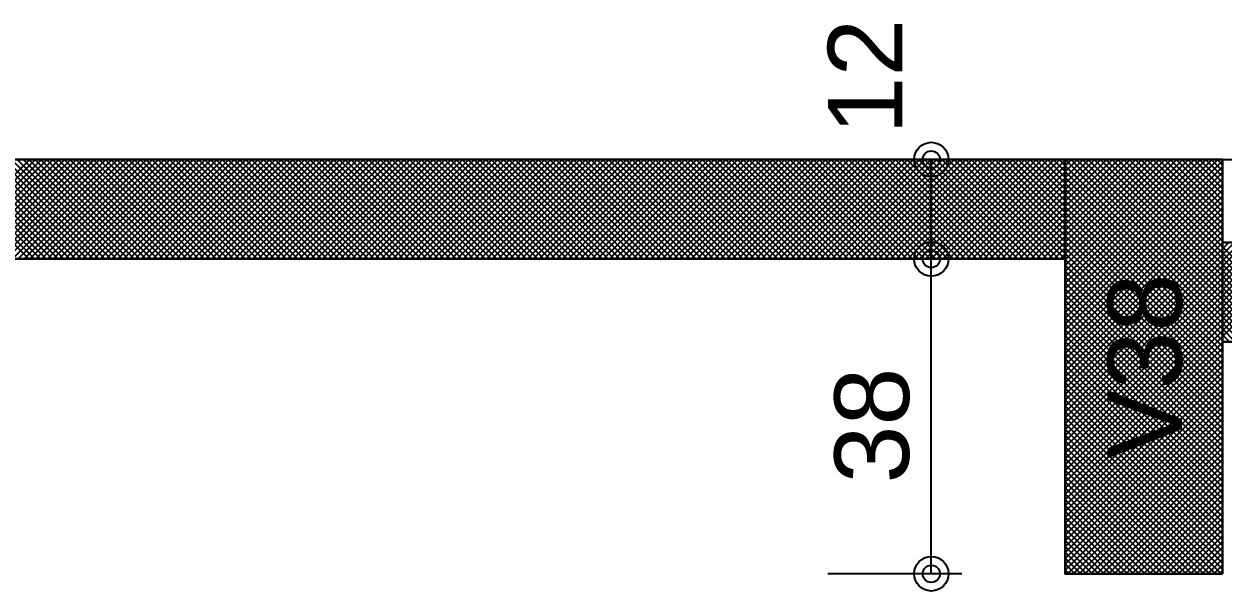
# Model space of a CAD drawing. Extents: x 0 to 119, y 0 to 84.
# Drawn here: x 43.05 to 45.947, y 77.491 to 78.86 of the extents above; entities that cross this region are included whole.
import ezdxf

# ---------------------------------------------------------------- set-up
doc = ezdxf.new("R2010")
doc.units = 0
doc.header["$MEASUREMENT"] = 0
for name, color, linetype in [('29', 9, 'CONTINUOUS'), ('3', 7, 'CONTINUOUS'), ('32', 250, 'CONTINUOUS'), ('6', 178, 'CONTINUOUS')]:
    doc.layers.add(name, color=color, linetype=linetype)
doc.styles.add('TQS_ARIAL', font='arial.ttf')

msp = doc.modelspace()

# ---------------------------------------------------------------- linework, layer by layer
at = {"layer": '29', "color": 9, "linetype": 'Continuous'}
for p, q in [((42.821392, 78.532273), (43.061392, 78.292273)), ((42.823797, 78.292273), (43.063797, 78.532273)), ((42.835535, 78.532273), (43.075535, 78.292273)), ((42.837939, 78.292273), (43.077939, 78.532273)), ((42.849677, 78.532273), (43.089677, 78.292273)), ((42.852081, 78.292273), (43.092081, 78.532273)), ((42.863819, 78.532273), (43.103819, 78.292273)), ((42.866224, 78.292273), (43.106224, 78.532273)), ((42.877961, 78.532273), (43.117961, 78.292273)), ((42.880366, 78.292273), (43.120366, 78.532273)), ((42.892103, 78.532273), (43.132103, 78.292273)), ((42.894508, 78.292273), (43.134508, 78.532273)), ((42.906245, 78.532273), (43.146245, 78.292273)), ((42.90865, 78.292273), (43.14865, 78.532273)), ((42.920387, 78.532273), (43.160387, 78.292273)), ((42.922792, 78.292273), (43.162792, 78.532273)), ((42.93453, 78.532273), (43.17453, 78.292273)), ((42.936934, 78.292273), (43.176934, 78.532273)), ((42.948672, 78.532273), (43.188672, 78.292273)), ((42.951076, 78.292273), (43.191076, 78.532273)), ((42.962814, 78.532273), (43.202814, 78.292273)), ((42.965219, 78.292273), (43.205219, 78.532273)), ((42.976956, 78.532273), (43.216956, 78.292273)), ((42.979361, 78.292273), (43.219361, 78.532273)), ((42.991098, 78.532273), (43.231098, 78.292273)), ((42.993503, 78.292273), (43.233503, 78.532273)), ((43.00524, 78.532273), (43.24524, 78.292273)), ((43.007645, 78.292273), (43.247645, 78.532273)), ((43.019382, 78.532273), (43.259382, 78.292273)), ((43.021787, 78.292273), (43.261787, 78.532273)), ((43.033525, 78.532273), (43.273525, 78.292273)), ((43.035929, 78.292273), (43.275929, 78.532273)), ((43.047667, 78.532273), (43.287667, 78.292273)), ((43.050071, 78.292273), (43.290071, 78.532273)), ((43.061809, 78.532273), (43.301809, 78.292273)), ((43.064213, 78.292273), (43.304213, 78.532273)), ((43.075951, 78.532273), (43.315951, 78.292273)), ((43.078356, 78.292273), (43.318356, 78.532273)), ((43.090093, 78.532273), (43.330093, 78.292273)), ((43.092498, 78.292273), (43.332498, 78.532273)), ((43.104235, 78.532273), (43.344235, 78.292273)), ((43.10664, 78.292273), (43.34664, 78.532273)), ((43.118377, 78.532273), (43.358377, 78.292273)), ((43.120782, 78.292273), (43.360782, 78.532273)), ((43.132519, 78.532273), (43.372519, 78.292273)), ((43.134924, 78.292273), (43.374924, 78.532273)), ((43.146662, 78.532273), (43.386662, 78.292273)), ((43.149066, 78.292273), (43.389066, 78.532273)), ((43.160804, 78.532273), (43.400804, 78.292273)), ((43.163208, 78.292273), (43.403208, 78.532273)), ((43.174946, 78.532273), (43.414946, 78.292273)), ((43.177351, 78.292273), (43.417351, 78.532273)), ((43.189088, 78.532273), (43.429088, 78.292273)), ((43.191493, 78.292273), (43.431493, 78.532273)), ((43.20323, 78.532273), (43.44323, 78.292273)), ((43.205635, 78.292273), (43.445635, 78.532273)), ((43.217372, 78.532273), (43.457372, 78.292273)), ((43.219777, 78.292273), (43.459777, 78.532273)), ((43.231514, 78.532273), (43.471514, 78.292273)), ((43.233919, 78.292273), (43.473919, 78.532273)), ((43.245657, 78.532273), (43.485657, 78.292273)), ((43.248061, 78.292273), (43.488061, 78.532273)), ((43.259799, 78.532273), (43.499799, 78.292273)), ((43.262203, 78.292273), (43.502203, 78.532273)), ((43.273941, 78.532273), (43.513941, 78.292273)), ((43.276346, 78.292273), (43.516346, 78.532273)), ((43.288083, 78.532273), (43.528083, 78.292273)), ((43.290488, 78.292273), (43.530488, 78.532273)), ((43.302225, 78.532273), (43.542225, 78.292273)), ((43.30463, 78.292273), (43.54463, 78.532273)), ((43.316367, 78.532273), (43.556367, 78.292273)), ((43.318772, 78.292273), (43.558772, 78.532273)), ((43.330509, 78.532273), (43.570509, 78.292273)), ((43.332914, 78.292273), (43.572914, 78.532273)), ((43.344651, 78.532273), (43.584651, 78.292273)), ((43.347056, 78.292273), (43.587056, 78.532273)), ((43.358794, 78.532273), (43.598794, 78.292273)), ((43.361198, 78.292273), (43.601198, 78.532273)), ((43.372936, 78.532273), (43.612936, 78.292273)), ((43.37534, 78.292273), (43.61534, 78.532273)), ((43.387078, 78.532273), (43.627078, 78.292273)), ((43.389483, 78.292273), (43.629483, 78.532273)), ((43.40122, 78.532273), (43.64122, 78.292273)), ((43.403625, 78.292273), (43.643625, 78.532273)), ((43.415362, 78.532273), (43.655362, 78.292273)), ((43.417767, 78.292273), (43.657767, 78.532273)), ((43.429504, 78.532273), (43.669504, 78.292273)), ((43.431909, 78.292273), (43.671909, 78.532273)), ((43.443646, 78.532273), (43.683646, 78.292273)), ((43.446051, 78.292273), (43.686051, 78.532273)), ((43.457789, 78.532273), (43.697789, 78.292273)), ((43.460193, 78.292273), (43.700193, 78.532273)), ((43.471931, 78.532273), (43.711931, 78.292273)), ((43.474335, 78.292273), (43.714335, 78.532273)), ((43.486073, 78.532273), (43.726073, 78.292273)), ((43.488478, 78.292273), (43.728478, 78.532273)), ((43.500215, 78.532273), (43.740215, 78.292273)), ((43.50262, 78.292273), (43.74262, 78.532273)), ((43.514357, 78.532273), (43.754357, 78.292273)), ((43.516762, 78.292273), (43.756762, 78.532273)), ((43.528499, 78.532273), (43.768499, 78.292273)), ((43.530904, 78.292273), (43.770904, 78.532273)), ((43.542641, 78.532273), (43.782641, 78.292273)), ((43.545046, 78.292273), (43.785046, 78.532273)), ((43.556784, 78.532273), (43.796784, 78.292273)), ((43.559188, 78.292273), (43.799188, 78.532273)), ((43.570926, 78.532273), (43.810926, 78.292273)), ((43.57333, 78.292273), (43.81333, 78.532273)), ((43.585068, 78.532273), (43.825068, 78.292273)), ((43.587472, 78.292273), (43.827472, 78.532273)), ((43.59921, 78.532273), (43.83921, 78.292273)), ((43.601615, 78.292273), (43.841615, 78.532273)), ((43.613352, 78.532273), (43.853352, 78.292273)), ((43.615757, 78.292273), (43.855757, 78.532273)), ((43.627494, 78.532273), (43.867494, 78.292273)), ((43.629899, 78.292273), (43.869899, 78.532273)), ((43.641636, 78.532273), (43.881636, 78.292273)), ((43.644041, 78.292273), (43.884041, 78.532273)), ((43.655778, 78.532273), (43.895778, 78.292273)), ((43.658183, 78.292273), (43.898183, 78.532273)), ((43.669921, 78.532273), (43.909921, 78.292273)), ((43.672325, 78.292273), (43.912325, 78.532273)), ((43.684063, 78.532273), (43.924063, 78.292273)), ((43.686467, 78.292273), (43.926467, 78.532273)), ((43.698205, 78.532273), (43.938205, 78.292273)), ((43.70061, 78.292273), (43.94061, 78.532273)), ((43.712347, 78.532273), (43.952347, 78.292273)), ((43.714752, 78.292273), (43.954752, 78.532273)), ((43.726489, 78.532273), (43.966489, 78.292273)), ((43.728894, 78.292273), (43.968894, 78.532273)), ((43.740631, 78.532273), (43.980631, 78.292273)), ((43.743036, 78.292273), (43.983036, 78.532273)), ((43.754773, 78.532273), (43.994773, 78.292273)), ((43.757178, 78.292273), (43.997178, 78.532273)), ((43.768916, 78.532273), (44.008916, 78.292273)), ((43.77132, 78.292273), (44.01132, 78.532273)), ((43.783058, 78.532273), (44.023058, 78.292273)), ((43.785462, 78.292273), (44.025462, 78.532273)), ((43.7972, 78.532273), (44.0372, 78.292273)), ((43.799605, 78.292273), (44.039605, 78.532273)), ((43.811342, 78.532273), (44.051342, 78.292273)), ((43.813747, 78.292273), (44.053747, 78.532273)), ((43.825484, 78.532273), (44.065484, 78.292273)), ((43.827889, 78.292273), (44.067889, 78.532273)), ((43.839626, 78.532273), (44.079626, 78.292273)), ((43.842031, 78.292273), (44.082031, 78.532273)), ((43.853768, 78.532273), (44.093768, 78.292273)), ((43.856173, 78.292273), (44.096173, 78.532273)), ((43.867911, 78.532273), (44.107911, 78.292273)), ((43.870315, 78.292273), (44.110315, 78.532273)), ((43.882053, 78.532273), (44.122053, 78.292273)), ((43.884457, 78.292273), (44.124457, 78.532273)), ((43.896195, 78.532273), (44.136195, 78.292273)), ((43.898599, 78.292273), (44.138599, 78.532273)), ((43.910337, 78.532273), (44.150337, 78.292273)), ((43.912742, 78.292273), (44.152742, 78.532273)), ((43.924479, 78.532273), (44.164479, 78.292273)), ((43.926884, 78.292273), (44.166884, 78.532273)), ((43.938621, 78.532273), (44.178621, 78.292273)), ((43.941026, 78.292273), (44.181026, 78.532273)), ((43.952763, 78.532273), (44.192763, 78.292273)), ((43.955168, 78.292273), (44.195168, 78.532273)), ((43.966905, 78.532273), (44.206905, 78.292273)), ((43.96931, 78.292273), (44.20931, 78.532273)), ((43.981048, 78.532273), (44.221048, 78.292273)), ((43.983452, 78.292273), (44.223452, 78.532273)), ((43.99519, 78.532273), (44.23519, 78.292273)), ((43.997594, 78.292273), (44.237594, 78.532273)), ((44.009332, 78.532273), (44.249332, 78.292273)), ((44.011737, 78.292273), (44.251737, 78.532273)), ((44.023474, 78.532273), (44.263474, 78.292273)), ((44.025879, 78.292273), (44.265879, 78.532273)), ((44.037616, 78.532273), (44.277616, 78.292273)), ((44.040021, 78.292273), (44.280021, 78.532273)), ((44.051758, 78.532273), (44.291758, 78.292273)), ((44.054163, 78.292273), (44.294163, 78.532273)), ((44.0659, 78.532273), (44.3059, 78.292273)), ((44.068305, 78.292273), (44.308305, 78.532273)), ((44.080043, 78.532273), (44.320043, 78.292273)), ((44.082447, 78.292273), (44.322447, 78.532273)), ((44.094185, 78.532273), (44.334185, 78.292273)), ((44.096589, 78.292273), (44.336589, 78.532273)), ((44.108327, 78.532273), (44.348327, 78.292273)), ((44.110732, 78.292273), (44.350732, 78.532273)), ((44.122469, 78.532273), (44.362469, 78.292273)), ((44.124874, 78.292273), (44.364874, 78.532273)), ((44.136611, 78.532273), (44.376611, 78.292273)), ((44.139016, 78.292273), (44.379016, 78.532273)), ((44.150753, 78.532273), (44.390753, 78.292273)), ((44.153158, 78.292273), (44.393158, 78.532273)), ((44.164895, 78.532273), (44.404895, 78.292273)), ((44.1673, 78.292273), (44.4073, 78.532273)), ((44.179037, 78.532273), (44.419037, 78.292273)), ((44.181442, 78.292273), (44.421442, 78.532273)), ((44.19318, 78.532273), (44.43318, 78.292273)), ((44.195584, 78.292273), (44.435584, 78.532273)), ((44.207322, 78.532273), (44.447322, 78.292273)), ((44.209726, 78.292273), (44.449726, 78.532273)), ((44.221464, 78.532273), (44.461464, 78.292273)), ((44.223869, 78.292273), (44.463869, 78.532273)), ((44.235606, 78.532273), (44.475606, 78.292273)), ((44.238011, 78.292273), (44.478011, 78.532273)), ((44.249748, 78.532273), (44.489748, 78.292273)), ((44.252153, 78.292273), (44.492153, 78.532273)), ((44.26389, 78.532273), (44.50389, 78.292273)), ((44.266295, 78.292273), (44.506295, 78.532273)), ((44.278032, 78.532273), (44.518032, 78.292273)), ((44.280437, 78.292273), (44.520437, 78.532273)), ((44.292175, 78.532273), (44.532175, 78.292273)), ((44.294579, 78.292273), (44.534579, 78.532273)), ((44.306317, 78.532273), (44.546317, 78.292273)), ((44.308721, 78.292273), (44.548721, 78.532273)), ((44.320459, 78.532273), (44.560459, 78.292273)), ((44.322864, 78.292273), (44.562864, 78.532273)), ((44.334601, 78.532273), (44.574601, 78.292273)), ((44.337006, 78.292273), (44.577006, 78.532273)), ((44.348743, 78.532273), (44.588743, 78.292273)), ((44.351148, 78.292273), (44.591148, 78.532273)), ((44.362885, 78.532273), (44.602885, 78.292273)), ((44.36529, 78.292273), (44.60529, 78.532273)), ((44.377027, 78.532273), (44.617027, 78.292273)), ((44.379432, 78.292273), (44.619432, 78.532273)), ((44.39117, 78.532273), (44.63117, 78.292273)), ((44.393574, 78.292273), (44.633574, 78.532273)), ((44.405312, 78.532273), (44.645312, 78.292273)), ((44.407716, 78.292273), (44.647716, 78.532273)), ((44.419454, 78.532273), (44.659454, 78.292273)), ((44.421858, 78.292273), (44.661858, 78.532273)), ((44.433596, 78.532273), (44.673596, 78.292273)), ((44.436001, 78.292273), (44.676001, 78.532273)), ((44.447738, 78.532273), (44.687738, 78.292273)), ((44.450143, 78.292273), (44.690143, 78.532273)), ((44.46188, 78.532273), (44.70188, 78.292273)), ((44.464285, 78.292273), (44.704285, 78.532273)), ((44.476022, 78.532273), (44.716022, 78.292273)), ((44.478427, 78.292273), (44.718427, 78.532273)), ((44.490164, 78.532273), (44.730164, 78.292273)), ((44.492569, 78.292273), (44.732569, 78.532273)), ((44.504307, 78.532273), (44.744307, 78.292273)), ((44.506711, 78.292273), (44.746711, 78.532273)), ((44.518449, 78.532273), (44.758449, 78.292273)), ((44.520853, 78.292273), (44.760853, 78.532273)), ((44.532591, 78.532273), (44.772591, 78.292273)), ((44.534996, 78.292273), (44.774996, 78.532273)), ((44.546733, 78.532273), (44.786733, 78.292273)), ((44.549138, 78.292273), (44.789138, 78.532273)), ((44.560875, 78.532273), (44.800875, 78.292273)), ((44.56328, 78.292273), (44.80328, 78.532273)), ((44.575017, 78.532273), (44.815017, 78.292273)), ((44.577422, 78.292273), (44.817422, 78.532273)), ((44.589159, 78.532273), (44.829159, 78.292273)), ((44.591564, 78.292273), (44.831564, 78.532273)), ((44.603302, 78.532273), (44.843302, 78.292273)), ((44.605706, 78.292273), (44.845706, 78.532273)), ((44.617444, 78.532273), (44.857444, 78.292273)), ((44.619848, 78.292273), (44.859848, 78.532273)), ((44.631586, 78.532273), (44.871586, 78.292273)), ((44.633991, 78.292273), (44.873991, 78.532273)), ((44.645728, 78.532273), (44.885728, 78.292273)), ((44.648133, 78.292273), (44.888133, 78.532273)), ((44.65987, 78.532273), (44.89987, 78.292273)), ((44.662275, 78.292273), (44.902275, 78.532273)), ((44.674012, 78.532273), (44.914012, 78.292273)), ((44.676417, 78.292273), (44.916417, 78.532273)), ((44.688154, 78.532273), (44.928154, 78.292273)), ((44.690559, 78.292273), (44.930559, 78.532273)), ((44.702297, 78.532273), (44.942297, 78.292273)), ((44.704701, 78.292273), (44.944701, 78.532273)), ((44.716439, 78.532273), (44.956439, 78.292273)), ((44.718843, 78.292273), (44.958843, 78.532273)), ((44.730581, 78.532273), (44.970581, 78.292273)), ((44.732985, 78.292273), (44.972985, 78.532273)), ((44.744723, 78.532273), (44.984723, 78.292273)), ((44.747128, 78.292273), (44.987128, 78.532273)), ((44.758865, 78.532273), (44.998865, 78.292273)), ((44.76127, 78.292273), (45.00127, 78.532273)), ((44.773007, 78.532273), (45.013007, 78.292273)), ((44.775412, 78.292273), (45.015412, 78.532273)), ((44.787149, 78.532273), (45.027149, 78.292273)), ((44.789554, 78.292273), (45.029554, 78.532273)), ((44.801291, 78.532273), (45.041291, 78.292273)), ((44.803696, 78.292273), (45.043696, 78.532273)), ((44.815434, 78.532273), (45.055434, 78.292273)), ((44.817838, 78.292273), (45.057838, 78.532273)), ((44.829576, 78.532273), (45.069576, 78.292273)), ((44.83198, 78.292273), (45.07198, 78.532273)), ((44.843718, 78.532273), (45.083718, 78.292273)), ((44.846123, 78.292273), (45.086123, 78.532273)), ((44.85786, 78.532273), (45.09786, 78.292273)), ((44.860265, 78.292273), (45.100265, 78.532273)), ((44.872002, 78.532273), (45.112002, 78.292273)), ((44.874407, 78.292273), (45.114407, 78.532273)), ((44.886144, 78.532273), (45.126144, 78.292273)), ((44.888549, 78.292273), (45.128549, 78.532273)), ((44.900286, 78.532273), (45.140286, 78.292273)), ((44.902691, 78.292273), (45.142691, 78.532273)), ((44.914429, 78.532273), (45.154429, 78.292273)), ((44.916833, 78.292273), (45.156833, 78.532273)), ((44.928571, 78.532273), (45.168571, 78.292273)), ((44.930975, 78.292273), (45.170975, 78.532273)), ((44.942713, 78.532273), (45.182713, 78.292273)), ((44.945118, 78.292273), (45.185118, 78.532273)), ((44.956855, 78.532273), (45.196855, 78.292273)), ((44.95926, 78.292273), (45.19926, 78.532273)), ((44.970997, 78.532273), (45.210997, 78.292273)), ((44.973402, 78.292273), (45.213402, 78.532273)), ((44.985139, 78.532273), (45.225139, 78.292273)), ((44.987544, 78.292273), (45.227544, 78.532273)), ((44.999281, 78.532273), (45.239281, 78.292273)), ((45.001686, 78.292273), (45.241686, 78.532273)), ((45.013424, 78.532273), (45.253424, 78.292273)), ((45.015828, 78.292273), (45.255828, 78.532273)), ((45.027566, 78.532273), (45.267566, 78.292273)), ((45.02997, 78.292273), (45.26997, 78.532273)), ((45.041708, 78.532273), (45.281708, 78.292273)), ((45.044112, 78.292273), (45.284112, 78.532273)), ((45.05585, 78.532273), (45.29585, 78.292273)), ((45.058255, 78.292273), (45.298255, 78.532273)), ((45.069992, 78.532273), (45.309992, 78.292273)), ((45.072397, 78.292273), (45.312397, 78.532273)), ((45.084134, 78.532273), (45.324134, 78.292273)), ((45.086539, 78.292273), (45.326539, 78.532273)), ((45.098276, 78.532273), (45.338276, 78.292273)), ((45.100681, 78.292273), (45.340681, 78.532273)), ((45.112418, 78.532273), (45.352418, 78.292273)), ((45.114823, 78.292273), (45.354823, 78.532273)), ((45.126561, 78.532273), (45.366561, 78.292273)), ((45.128965, 78.292273), (45.368965, 78.532273)), ((45.140703, 78.532273), (45.380703, 78.292273)), ((45.143107, 78.292273), (45.383107, 78.532273)), ((45.154845, 78.532273), (45.394845, 78.292273)), ((45.15725, 78.292273), (45.39725, 78.532273)), ((45.168987, 78.532273), (45.408987, 78.292273)), ((45.171392, 78.292273), (45.411392, 78.532273)), ((45.183129, 78.532273), (45.423129, 78.292273)), ((45.185534, 78.292273), (45.425534, 78.532273)), ((45.197271, 78.532273), (45.437271, 78.292273)), ((45.199676, 78.292273), (45.439676, 78.532273)), ((45.211413, 78.532273), (45.451413, 78.292273)), ((45.213818, 78.292273), (45.453818, 78.532273)), ((45.225556, 78.532273), (45.465556, 78.292273)), ((45.22796, 78.292273), (45.46796, 78.532273)), ((45.239698, 78.532273), (45.479698, 78.292273)), ((45.242102, 78.292273), (45.482102, 78.532273)), ((45.25384, 78.532273), (45.49384, 78.292273)), ((45.256244, 78.292273), (45.496244, 78.532273)), ((45.267982, 78.532273), (45.507982, 78.292273)), ((45.270387, 78.292273), (45.510387, 78.532273)), ((45.282124, 78.532273), (45.522124, 78.292273)), ((45.284529, 78.292273), (45.524529, 78.532273)), ((45.296266, 78.532273), (45.536266, 78.292273)), ((45.298671, 78.292273), (45.538671, 78.532273)), ((45.310408, 78.532273), (45.550408, 78.292273)), ((45.312813, 78.292273), (45.552813, 78.532273)), ((45.32455, 78.532273), (45.56455, 78.292273)), ((45.326955, 78.292273), (45.565593, 78.530912)), ((45.338693, 78.532273), (45.565593, 78.305372)), ((45.341097, 78.292273), (45.565593, 78.516769)), ((45.352835, 78.532273), (45.565593, 78.319515)), ((45.366977, 78.532273), (45.565593, 78.333657)), ((45.381119, 78.532273), (45.565593, 78.347799)), ((45.395261, 78.532273), (45.565593, 78.361941)), ((45.409403, 78.532273), (45.565593, 78.376083)), ((45.423545, 78.532273), (45.565593, 78.390225)), ((45.437688, 78.532273), (45.565593, 78.404367)), ((45.45183, 78.532273), (45.565593, 78.41851)), ((45.465972, 78.532273), (45.565593, 78.432652)), ((45.480114, 78.532273), (45.565593, 78.446794)), ((45.494256, 78.532273), (45.565593, 78.460936)), ((45.508398, 78.532273), (45.565593, 78.475078)), ((45.52254, 78.532273), (45.565593, 78.48922)), ((45.536683, 78.532273), (45.565593, 78.503362)), ((45.550825, 78.532273), (45.565593, 78.517504)), ((45.565593, 78.163216), (45.934651, 78.532273)), ((45.565593, 78.177358), (45.920509, 78.532273)), ((45.565593, 78.1915), (45.906366, 78.532273)), ((45.565593, 78.205642), (45.892224, 78.532273)), ((45.565593, 78.219785), (45.878082, 78.532273)), ((45.565593, 78.233927), (45.86394, 78.532273)), ((45.565593, 78.248069), (45.849798, 78.532273)), ((45.565593, 78.262211), (45.835656, 78.532273)), ((45.565593, 78.276353), (45.821514, 78.532273)), ((45.565593, 78.290495), (45.807371, 78.532273)), ((45.565593, 78.304637), (45.793229, 78.532273)), ((45.565593, 78.31878), (45.779087, 78.532273)), ((45.565593, 78.332922), (45.764945, 78.532273)), ((45.565593, 78.347064), (45.750803, 78.532273)), ((45.565593, 78.361206), (45.736661, 78.532273)), ((45.565593, 78.375348), (45.722519, 78.532273)), ((45.565593, 78.38949), (45.708377, 78.532273)), ((45.565593, 78.403632), (45.694234, 78.532273)), ((45.565593, 78.417775), (45.680092, 78.532273)), ((45.565593, 78.431917), (45.66595, 78.532273)), ((45.565593, 78.446059), (45.651808, 78.532273)), ((45.565593, 78.460201), (45.637666, 78.532273)), ((45.565593, 78.474343), (45.623524, 78.532273)), ((45.565593, 78.488485), (45.609382, 78.532273)), ((45.565593, 78.502627), (45.595239, 78.532273)), ((45.565593, 78.516769), (45.581097, 78.532273)), ((45.565593, 78.530912), (45.566955, 78.532273)), ((45.565593, 78.532273), (45.945593, 78.151647)), ((45.565593, 78.149074), (45.945593, 78.529074)), ((45.565593, 78.517504), (45.945593, 78.137504)), ((45.565593, 78.134932), (45.945593, 78.514932)), ((45.579109, 78.532273), (45.945593, 78.165789)), ((45.593251, 78.532273), (45.945593, 78.179931)), ((45.607393, 78.532273), (45.945593, 78.194073)), ((45.621535, 78.532273), (45.945593, 78.208215)), ((45.635677, 78.532273), (45.945593, 78.222357)), ((45.64982, 78.532273), (45.945593, 78.236499)), ((45.663962, 78.532273), (45.945593, 78.250642)), ((45.678104, 78.532273), (45.945593, 78.264784)), ((45.692246, 78.532273), (45.945593, 78.278926)), ((45.706388, 78.532273), (45.945593, 78.293068)), ((45.72053, 78.532273), (45.945593, 78.30721)), ((45.734672, 78.532273), (45.945593, 78.321352)), ((45.748815, 78.532273), (45.945593, 78.335494)), ((45.762957, 78.532273), (45.945593, 78.349637)), ((45.777099, 78.532273), (45.945593, 78.363779)), ((45.791241, 78.532273), (45.945593, 78.377921)), ((45.805383, 78.532273), (45.945593, 78.392063)), ((45.819525, 78.532273), (45.945593, 78.406205)), ((45.833667, 78.532273), (45.945593, 78.420347)), ((45.84781, 78.532273), (45.945593, 78.434489)), ((45.861952, 78.532273), (45.945593, 78.448631)), ((45.876094, 78.532273), (45.945593, 78.462774)), ((45.890236, 78.532273), (45.945593, 78.476916)), ((45.904378, 78.532273), (45.945593, 78.491058)), ((45.91852, 78.532273), (45.945593, 78.5052)), ((45.932662, 78.532273), (45.945593, 78.519342)), ((45.355239, 78.292273), (45.565593, 78.502627)), ((45.369382, 78.292273), (45.565593, 78.488485)), ((45.565593, 78.503362), (45.945593, 78.123362)), ((45.565593, 78.12079), (45.945593, 78.50079)), ((45.565593, 78.48922), (45.945593, 78.10922)), ((45.565593, 78.106648), (45.945593, 78.486648)), ((45.383524, 78.292273), (45.565593, 78.474343)), ((45.397666, 78.292273), (45.565593, 78.460201)), ((45.565593, 78.475078), (45.945593, 78.095078)), ((45.565593, 78.092505), (45.945593, 78.472505)), ((45.565593, 78.460936), (45.945593, 78.080936)), ((45.565593, 78.078363), (45.945593, 78.458363)), ((45.411808, 78.292273), (45.565593, 78.446059)), ((45.42595, 78.292273), (45.565593, 78.431917)), ((45.565593, 78.446794), (45.945593, 78.066794)), ((45.565593, 78.064221), (45.945593, 78.444221)), ((45.565593, 78.432652), (45.945593, 78.052652)), ((45.565593, 78.050079), (45.945593, 78.430079)), ((45.440092, 78.292273), (45.565593, 78.417775)), ((45.454234, 78.292273), (45.565593, 78.403632)), ((45.565593, 78.41851), (45.945593, 78.03851)), ((45.565593, 78.035937), (45.945593, 78.415937)), ((45.565593, 78.404367), (45.945593, 78.024367)), ((45.565593, 78.021795), (45.945593, 78.401795)), ((45.468377, 78.292273), (45.565593, 78.38949)), ((45.482519, 78.292273), (45.565593, 78.375348)), ((45.565593, 78.390225), (45.945593, 78.010225)), ((45.565593, 78.007653), (45.945593, 78.387653)), ((45.565593, 78.376083), (45.945593, 77.996083)), ((45.565593, 77.99351), (45.945593, 78.37351)), ((45.496661, 78.292273), (45.565593, 78.361206)), ((45.510803, 78.292273), (45.565593, 78.347064)), ((45.565593, 78.361941), (45.945593, 77.981941)), ((45.565593, 77.979368), (45.945593, 78.359368)), ((45.565593, 78.347799), (45.945593, 77.967799)), ((45.565593, 77.965226), (45.945593, 78.345226)), ((45.524945, 78.292273), (45.565593, 78.332922)), ((45.539087, 78.292273), (45.565593, 78.31878)), ((45.565593, 78.333657), (45.945593, 77.953657)), ((45.565593, 77.951084), (45.945593, 78.331084)), ((45.565593, 78.319515), (45.945593, 77.939515)), ((45.565593, 77.936942), (45.945593, 78.316942)), ((45.945593, 78.10481), (46.173057, 78.332273)), ((45.945593, 78.118952), (46.158915, 78.332273)), ((45.945593, 78.133094), (46.144773, 78.332273)), ((45.945593, 78.147236), (46.13063, 78.332273)), ((45.945593, 78.161378), (46.116488, 78.332273)), ((45.945593, 78.175521), (46.102346, 78.332273)), ((45.945593, 78.189663), (46.088204, 78.332273)), ((45.945593, 78.203805), (46.074062, 78.332273)), ((45.945593, 78.217947), (46.05992, 78.332273)), ((45.945593, 78.232089), (46.045778, 78.332273)), ((45.945593, 78.246231), (46.031636, 78.332273)), ((45.945593, 78.260373), (46.017493, 78.332273)), ((45.945593, 78.274516), (46.003351, 78.332273)), ((45.945593, 78.288658), (45.989209, 78.332273)), ((45.945593, 78.3028), (45.975067, 78.332273)), ((45.945593, 78.316942), (45.960925, 78.332273)), ((45.945593, 78.331084), (45.946783, 78.332273)), ((45.945593, 78.321352), (46.174672, 78.092273)), ((45.553229, 78.292273), (45.565593, 78.304637)), ((45.565593, 78.305372), (45.945593, 77.925372)), ((45.565593, 77.9228), (45.945593, 78.3028)), ((45.565593, 78.29123), (45.945593, 77.91123)), ((45.565593, 77.908658), (45.945593, 78.288658)), ((45.945593, 78.30721), (46.16053, 78.092273)), ((45.945593, 78.293068), (46.146388, 78.092273)), ((45.565593, 78.277088), (45.945593, 77.897088)), ((45.565593, 77.894516), (45.945593, 78.274516)), ((45.565593, 78.262946), (45.945593, 77.882946)), ((45.565593, 77.880373), (45.945593, 78.260373)), ((45.945593, 78.278926), (46.132246, 78.092273)), ((45.945593, 78.264784), (46.118104, 78.092273)), ((45.565593, 78.248804), (45.945593, 77.868804)), ((45.565593, 77.866231), (45.945593, 78.246231)), ((45.565593, 78.234662), (45.945593, 77.854662)), ((45.565593, 77.852089), (45.945593, 78.232089)), ((45.945593, 78.250642), (46.103962, 78.092273)), ((45.945593, 78.236499), (46.08982, 78.092273)), ((45.565593, 78.22052), (45.945593, 77.84052)), ((45.565593, 77.837947), (45.945593, 78.217947)), ((45.565593, 78.206378), (45.945593, 77.826378)), ((45.565593, 77.823805), (45.945593, 78.203805)), ((45.945593, 78.222357), (46.075677, 78.092273)), ((45.945593, 78.208215), (46.061535, 78.092273)), ((45.945593, 78.194073), (46.047393, 78.092273)), ((45.565593, 78.192235), (45.945593, 77.812235)), ((45.565593, 77.809663), (45.945593, 78.189663)), ((45.565593, 78.178093), (45.945593, 77.798093)), ((45.565593, 77.795521), (45.945593, 78.175521)), ((45.945593, 78.179931), (46.033251, 78.092273)), ((45.945593, 78.165789), (46.019109, 78.092273)), ((45.565593, 78.163951), (45.945593, 77.783951)), ((45.565593, 77.781378), (45.945593, 78.161378)), ((45.565593, 78.149809), (45.945593, 77.769809)), ((45.565593, 77.767236), (45.945593, 78.147236)), ((45.565593, 78.135667), (45.945593, 77.755667)), ((45.945593, 78.151647), (46.004967, 78.092273)), ((45.945593, 78.137504), (45.990825, 78.092273)), ((45.565593, 77.753094), (45.945593, 78.133094)), ((45.565593, 78.121525), (45.945593, 77.741525)), ((45.565593, 77.738952), (45.945593, 78.118952)), ((45.565593, 78.107383), (45.945593, 77.727383)), ((45.945593, 78.123362), (45.976683, 78.092273)), ((45.945593, 78.10922), (45.96254, 78.092273)), ((45.565593, 77.72481), (45.945593, 78.10481)), ((45.565593, 78.09324), (45.945593, 77.71324)), ((45.565593, 77.710668), (45.945593, 78.090668)), ((45.565593, 78.079098), (45.945593, 77.699098)), ((45.945593, 78.095078), (45.948398, 78.092273)), ((45.565593, 77.696526), (45.945593, 78.076526)), ((45.565593, 78.064956), (45.945593, 77.684956)), ((45.565593, 77.682383), (45.945593, 78.062383)), ((45.565593, 78.050814), (45.945593, 77.670814)), ((45.565593, 77.668241), (45.945593, 78.048241)), ((45.565593, 78.036672), (45.945593, 77.656672)), ((45.565593, 77.654099), (45.945593, 78.034099)), ((45.565593, 78.02253), (45.945593, 77.64253)), ((45.565593, 77.639957), (45.945593, 78.019957)), ((45.565593, 78.008388), (45.945593, 77.628388)), ((45.565593, 77.625815), (45.945593, 78.005815)), ((45.565593, 77.994245), (45.945593, 77.614245)), ((45.565593, 77.611673), (45.945593, 77.991673)), ((45.565593, 77.980103), (45.945593, 77.600103)), ((45.565593, 77.597531), (45.945593, 77.977531)), ((45.565593, 77.965961), (45.945593, 77.585961)), ((45.565593, 77.583389), (45.945593, 77.963389)), ((45.565593, 77.951819), (45.945593, 77.571819)), ((45.565593, 77.569246), (45.945593, 77.949246)), ((45.565593, 77.937677), (45.945593, 77.557677)), ((45.565593, 77.555104), (45.945593, 77.935104)), ((45.565593, 77.923535), (45.945593, 77.543535)), ((45.565593, 77.540962), (45.945593, 77.920962)), ((45.565593, 77.909393), (45.942713, 77.532273)), ((45.571047, 77.532273), (45.945593, 77.90682)), ((45.565593, 77.895251), (45.928571, 77.532273)), ((45.565593, 77.881108), (45.914429, 77.532273)), ((45.585189, 77.532273), (45.945593, 77.892678)), ((45.599331, 77.532273), (45.945593, 77.878536)), ((45.565593, 77.866966), (45.900286, 77.532273)), ((45.565593, 77.852824), (45.886144, 77.532273)), ((45.613473, 77.532273), (45.945593, 77.864394)), ((45.627615, 77.532273), (45.945593, 77.850251)), ((45.565593, 77.838682), (45.872002, 77.532273)), ((45.565593, 77.82454), (45.85786, 77.532273)), ((45.641757, 77.532273), (45.945593, 77.836109)), ((45.6559, 77.532273), (45.945593, 77.821967)), ((45.565593, 77.810398), (45.843718, 77.532273)), ((45.565593, 77.796256), (45.829576, 77.532273)), ((45.670042, 77.532273), (45.945593, 77.807825)), ((45.684184, 77.532273), (45.945593, 77.793683)), ((45.565593, 77.782113), (45.815434, 77.532273)), ((45.565593, 77.767971), (45.801291, 77.532273)), ((45.698326, 77.532273), (45.945593, 77.779541)), ((45.712468, 77.532273), (45.945593, 77.765399)), ((45.565593, 77.753829), (45.787149, 77.532273)), ((45.565593, 77.739687), (45.773007, 77.532273)), ((45.72661, 77.532273), (45.945593, 77.751256)), ((45.740752, 77.532273), (45.945593, 77.737114)), ((45.565593, 77.725545), (45.758865, 77.532273)), ((45.565593, 77.711403), (45.744723, 77.532273)), ((45.754895, 77.532273), (45.945593, 77.722972)), ((45.769037, 77.532273), (45.945593, 77.70883)), ((45.565593, 77.697261), (45.730581, 77.532273)), ((45.565593, 77.683118), (45.716439, 77.532273)), ((45.783179, 77.532273), (45.945593, 77.694688)), ((45.797321, 77.532273), (45.945593, 77.680546)), ((45.565593, 77.668976), (45.702297, 77.532273)), ((45.565593, 77.654834), (45.688154, 77.532273)), ((45.811463, 77.532273), (45.945593, 77.666404)), ((45.825605, 77.532273), (45.945593, 77.652262)), ((45.565593, 77.640692), (45.674012, 77.532273)), ((45.565593, 77.62655), (45.65987, 77.532273)), ((45.839747, 77.532273), (45.945593, 77.638119)), ((45.85389, 77.532273), (45.945593, 77.623977)), ((45.565593, 77.612408), (45.645728, 77.532273)), ((45.565593, 77.598266), (45.631586, 77.532273)), ((45.868032, 77.532273), (45.945593, 77.609835)), ((45.882174, 77.532273), (45.945593, 77.595693)), ((45.565593, 77.584124), (45.617444, 77.532273)), ((45.565593, 77.569981), (45.603302, 77.532273)), ((45.896316, 77.532273), (45.945593, 77.581551)), ((45.910458, 77.532273), (45.945593, 77.567409)), ((45.565593, 77.555839), (45.589159, 77.532273)), ((45.565593, 77.541697), (45.575017, 77.532273)), ((45.9246, 77.532273), (45.945593, 77.553267)), ((45.938742, 77.532273), (45.945593, 77.539124))]:
    msp.add_line(p, q, dxfattribs=at)
for points in [[(45.565593, 78.292273), (42.74555, 78.292273), (42.74555, 78.532273), (45.565593, 78.532273), (45.565593, 78.292273)], [(45.945593, 77.532273), (45.565593, 77.532273), (45.565593, 78.532273), (45.945593, 78.532273), (45.945593, 77.532273)], [(47.365677, 78.092273), (45.945593, 78.092273), (45.945593, 78.332273), (47.365677, 78.332273), (47.365677, 78.092273)]]:
    msp.add_lwpolyline(points, dxfattribs=at)
at = {"layer": '3', "color": 7, "linetype": 'Continuous'}
msp.add_line((15.87245, 78.532273), (60.422972, 78.532273), dxfattribs=at)
at = {"layer": '32', "color": 250, "linetype": 'Continuous'}
for p, q in [((45.198733, 78.532273), (45.198733, 78.532273)), ((45.242154, 78.292273), (45.242154, 78.532273)), ((45.448733, 78.532273), (45.492154, 78.532273)), ((45.315593, 78.292273), (44.992154, 78.292273)), ((45.315593, 78.292273), (44.992154, 78.292273)), ((45.242154, 77.532273), (45.242154, 78.292273)), ((45.565593, 78.292273), (45.565593, 78.292273)), ((45.565593, 78.292273), (45.565593, 78.292273)), ((45.315593, 77.532273), (44.992154, 77.532273)), ((45.565593, 77.532273), (45.565593, 77.532273))]:
    msp.add_line(p, q, dxfattribs=at)
for centre, radius in [((45.242154, 78.532273), 0.041625), ((45.242154, 78.532273), 0.02075), ((45.242154, 78.292273), 0.041625), ((45.242154, 78.292273), 0.041625), ((45.242154, 78.292273), 0.02075), ((45.242154, 78.292273), 0.02075), ((45.242154, 77.532273), 0.041625), ((45.242154, 77.532273), 0.02075)]:
    msp.add_circle(centre, radius, dxfattribs=at)
at = {"layer": '6', "color": 178, "linetype": 'Continuous'}
for p, q in [((45.945593, 78.532273), (42.74555, 78.532273)), ((45.945593, 78.332273), (45.945593, 78.532273)), ((47.745677, 78.332273), (45.945593, 78.332273)), ((42.74555, 78.292273), (45.565593, 78.292273)), ((45.565593, 78.292273), (45.565593, 77.532273)), ((45.945593, 77.532273), (45.945593, 78.092273)), ((45.945593, 78.092273), (47.365677, 78.092273)), ((45.565593, 77.532273), (45.945593, 77.532273))]:
    msp.add_line(p, q, dxfattribs=at)

# ---------------------------------------------------------------- texts
at = {"layer": '32', "color": 250, "linetype": 'Continuous', "style": 'TQS_ARIAL'}
for s, p in [('12', (45.172245, 78.592542)), ('V38', (45.847765, 77.809477)), ('38', (45.188154, 77.750273))]:
    msp.add_text(s, height=0.18, rotation=90, dxfattribs=at).set_placement(p)

doc.saveas('drawing.dxf')
